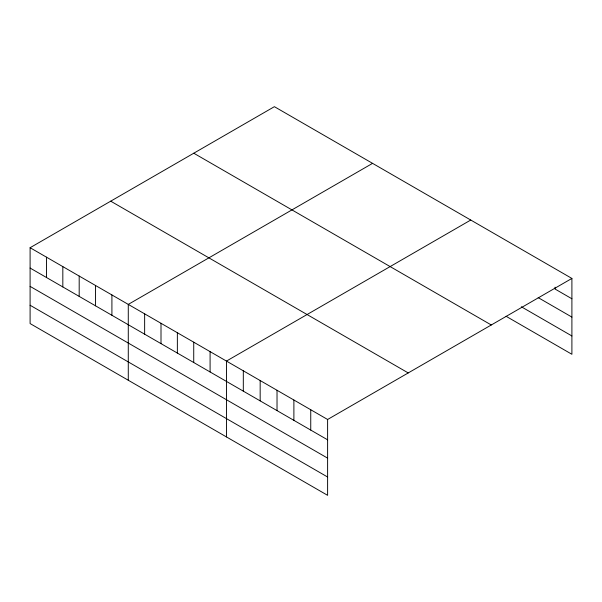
<?xml version="1.0" encoding="UTF-8"?>
<svg xmlns="http://www.w3.org/2000/svg" width="602" height="602" viewBox="0 0 602 602"><rect width="100%" height="100%" fill="white"/><g stroke="black" fill="none" stroke-linecap="round" stroke-linejoin="round"><path stroke-width="0.9" d="M30.1 247.715L327.608 419.481L327.608 495.326L30.1 323.567L30.1 247.715L274.392 106.674L571.9 278.433L571.9 354.285L506.071 316.276M372.57 163.353L128.279 304.394L128.279 380.246M470.749 220.039L226.45 361.08L226.45 436.924M327.608 419.481L571.9 278.433M571.9 298.773L555.044 289.035L555.044 287.192M538.18 297.621L571.9 317.088M521.324 306.764L571.9 335.961M193.776 153.217L491.285 324.982M110.715 201.173L408.224 372.931M30.1 268.048L327.608 439.814M30.1 286.371L327.608 458.13M30.1 305.244L327.608 477.01M310.745 409.744L310.745 430.076M293.889 400.014L293.889 420.346M277.025 390.277L277.025 410.617M260.169 380.547L260.169 400.879M243.313 370.809L243.313 391.149M210.09 351.636L210.09 371.968M193.731 342.184L193.731 362.517M177.364 332.74L177.364 353.073M161.005 323.289L161.005 343.629M144.638 313.845L144.638 334.178M111.912 294.95L111.912 315.282M95.552 285.506L95.552 305.839M79.186 276.055L79.186 296.395M62.826 266.611L62.826 286.943M46.459 257.159L46.459 277.499"/></g></svg>
